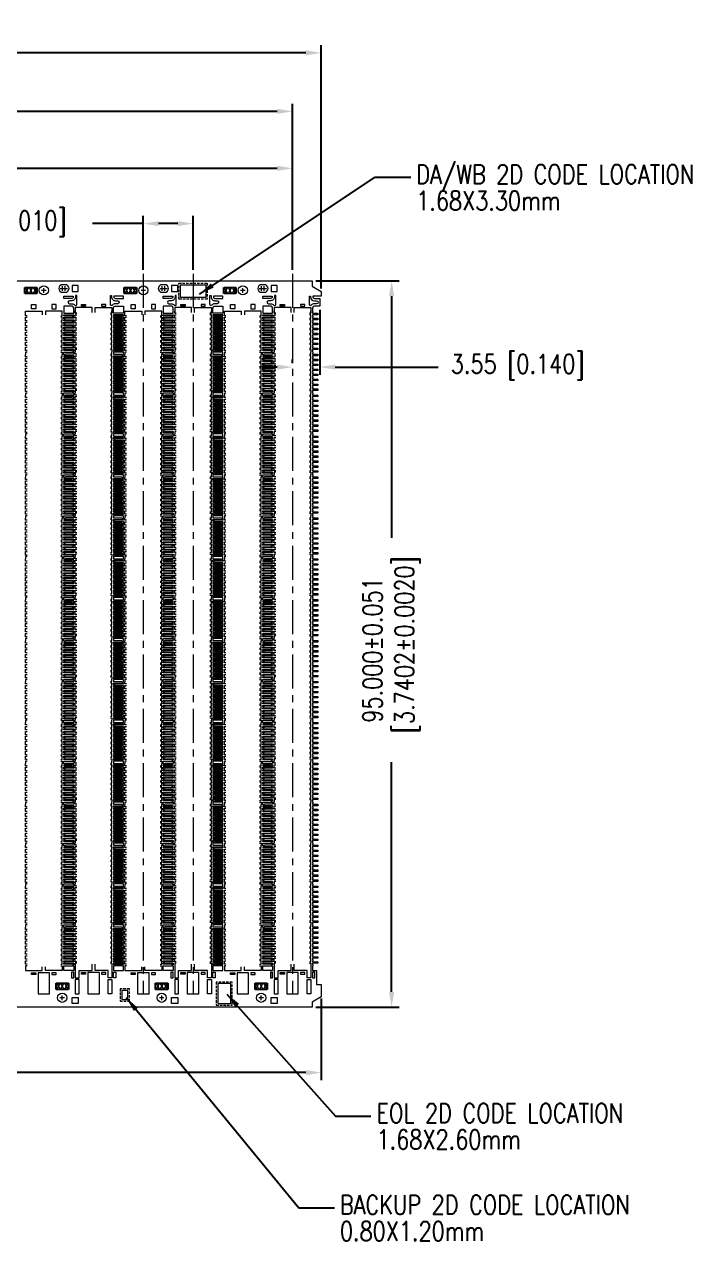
# Model space of a CAD drawing. Extents: x 38 to 840, y 27 to 530.
# Drawn here: x 752.4 to 839.6, y 279.6 to 438.7 of the extents above; entities that cross this region are included whole.
import ezdxf
from ezdxf.enums import TextEntityAlignment as Align

# ---------------------------------------------------------------- set-up
doc = ezdxf.new("R2010")
doc.units = 0
doc.header["$LTSCALE"] = 25.4
doc.header["$MEASUREMENT"] = 0
for name, pattern in [('CENTERX2', [4, 2.5, -0.5, 0.5, -0.5]), ('HIDDEN', [0.375, 0.25, -0.125]), ('PHANTOM2', [1.25, 0.625, -0.125, 0.125, -0.125, 0.125, -0.125])]:
    doc.linetypes.add(name, pattern=pattern)
doc.layers.get('0').update_dxf_attribs({"color": 20, "lineweight": 5})
for name, color, linetype, lineweight in [('SH-01_CENTER', 2, 'CENTERX2', 5), ('SH-01_DIM', 4, 'Continuous', 5), ('SH-01_NOTES', 3, 'Continuous', 5), ('SH-01_OBJECT', 7, 'Continuous', 5), ('SH-01_PHANTOM', 1, 'PHANTOM2', 5)]:
    doc.layers.add(name, color=color, linetype=linetype, lineweight=lineweight)
doc.layers.add('SH-01_MISC', color=6, linetype='PHANTOM2')
doc.styles.add('SIMPLEX', font='SIMPLEX.shx', dxfattribs={"width": 0.8})
doc.styles.get("Standard").update_dxf_attribs({"font": 'simplex.shx', "width": 0.82})
doc.dimstyles.get("Standard").update_dxf_attribs({"dimtxt": 3, "dimasz": 4, "dimexe": 1.5, "dimexo": 0.75, "dimgap": 1, "dimtad": 0, "dimdec": 3, "dimlfac": 0.25, "dimzin": 0, "dimdsep": 46, "dimtxsty": 'SIMPLEX', "dimcen": 0.5, "dimadec": 0, "dimazin": 0, "dimtp": 0.025, "dimtfac": 1, "dimtdec": 3, "dimtofl": 0, "dimtmove": 0, "dimatfit": 3, "dimfxl": 1, "dimtolj": 1, "dimtzin": 0, "dimarcsym": 0})

# ---------------------------------------------------------------- blocks, each defined once
blk = doc.blocks.new('*D15')
at = {"layer": 'Defpoints', "color": 0, "transparency": 16777216}
for p in [(790.02, 405.12), (790.02, 310.12), (800.42, 310.12)]:
    blk.add_point(p, dxfattribs=at)
at = {"layer": 'SH-01_DIM', "color": 0, "lineweight": -2, "transparency": 16777216}
for p, q in [((790.52, 405.12), (801.42, 405.12)), ((800.42, 403.12), (800.42, 371.52)), ((800.42, 312.12), (800.42, 342.18)), ((790.52, 310.12), (801.42, 310.12))]:
    blk.add_line(p, q, dxfattribs=at)
at = {"layer": 'SH-01_DIM', "color": 0, "transparency": 16777216}
for points in [[(800.09, 403.12), (800.76, 403.12), (800.42, 405.12)], [(800.09, 312.12), (800.76, 312.12), (800.42, 310.12)]]:
    blk.add_solid(points, dxfattribs=at)
at = {"layer": 'SH-01_DIM', "color": 0, "transparency": 16777216, "insert": (800.42, 356.85), "char_height": 2.5, "attachment_point": 5, "rotation": 90, "style": 'SIMPLEX'}
blk.add_mtext('\\A1;95.000±0.051\\P [3.7402±0.0020]', dxfattribs=at)
blk = doc.blocks.new('*D16')
at = {"layer": 'Defpoints', "color": 0, "transparency": 16777216}
for p in [(791.22, 311.79), (491.22, 310.12), (791.22, 301.58)]:
    blk.add_point(p, dxfattribs=at)
at = {"layer": 'SH-01_DIM', "color": 0, "lineweight": -2, "transparency": 16777216}
for p, q in [((791.22, 311.29), (791.22, 300.58)), ((491.22, 309.62), (491.22, 300.58)), ((493.22, 301.58), (611.77, 301.58)), ((789.22, 301.58), (664.53, 301.58))]:
    blk.add_line(p, q, dxfattribs=at)
at = {"layer": 'SH-01_DIM', "color": 0, "transparency": 16777216}
for points in [[(493.22, 301.91), (493.22, 301.24), (491.22, 301.58)], [(789.22, 301.91), (789.22, 301.24), (791.22, 301.58)]]:
    blk.add_solid(points, dxfattribs=at)
at = {"layer": 'SH-01_DIM', "color": 0, "transparency": 16777216, "insert": (638.15, 301.58), "char_height": 2.5, "attachment_point": 5, "style": 'SIMPLEX'}
blk.add_mtext('\\A1;300.000±0.102 [11.8110±0.0040]', dxfattribs=at)
blk = doc.blocks.new('*D17')
at = {"layer": 'Defpoints', "color": 0, "transparency": 16777216}
for p in [(787.47, 427.28), (494.97, 406.04), (787.47, 406.04)]:
    blk.add_point(p, dxfattribs=at)
at = {"layer": 'SH-01_DIM', "color": 0, "lineweight": -2, "transparency": 16777216}
for p, q in [((494.97, 406.54), (494.97, 428.28)), ((787.47, 406.54), (787.47, 428.28)), ((496.97, 427.28), (611.25, 427.28)), ((785.47, 427.28), (664.4, 427.28))]:
    blk.add_line(p, q, dxfattribs=at)
at = {"layer": 'SH-01_DIM', "color": 0, "transparency": 16777216}
for points in [[(496.97, 427.62), (496.97, 426.95), (494.97, 427.28)], [(785.47, 427.62), (785.47, 426.95), (787.47, 427.28)]]:
    blk.add_solid(points, dxfattribs=at)
at = {"layer": 'SH-01_DIM', "color": 0, "transparency": 16777216, "insert": (637.83, 427.28), "char_height": 2.5, "attachment_point": 5, "style": 'SIMPLEX'}
blk.add_mtext('\\A1;292.500±0.051 [11.5157±0.0020]', dxfattribs=at)
blk = doc.blocks.new('*D18')
at = {"layer": 'Defpoints', "color": 0, "transparency": 16777216}
for p in [(791.22, 434.93), (491.22, 405.12), (791.22, 403.63)]:
    blk.add_point(p, dxfattribs=at)
at = {"layer": 'SH-01_DIM', "color": 0, "lineweight": -2, "transparency": 16777216}
for p, q in [((491.22, 405.62), (491.22, 435.93)), ((791.22, 404.13), (791.22, 435.93)), ((493.22, 434.93), (611.25, 434.93)), ((789.22, 434.93), (664.01, 434.93))]:
    blk.add_line(p, q, dxfattribs=at)
at = {"layer": 'SH-01_DIM', "color": 0, "transparency": 16777216}
for points in [[(493.22, 435.27), (493.22, 434.6), (491.22, 434.93)], [(789.22, 435.27), (789.22, 434.6), (791.22, 434.93)]]:
    blk.add_solid(points, dxfattribs=at)
at = {"layer": 'SH-01_DIM', "color": 0, "transparency": 16777216, "insert": (637.63, 434.93), "char_height": 2.5, "attachment_point": 5, "style": 'SIMPLEX'}
blk.add_mtext('\\A1;300.000±0.102 [11.8110±0.0040]', dxfattribs=at)
blk = doc.blocks.new('*D21')
at = {"layer": 'Defpoints', "color": 0, "transparency": 16777216}
for p in [(774.47, 412.6), (767.97, 406.04), (774.47, 406.04)]:
    blk.add_point(p, dxfattribs=at)
at = {"layer": 'SH-01_DIM', "color": 0, "lineweight": -2, "transparency": 16777216}
for p, q in [((767.97, 406.54), (767.97, 413.6)), ((774.47, 406.54), (774.47, 413.6)), ((767.97, 412.6), (761.31, 412.6)), ((772.47, 412.6), (769.97, 412.6))]:
    blk.add_line(p, q, dxfattribs=at)
at = {"layer": 'SH-01_DIM', "color": 0, "transparency": 16777216}
for points in [[(769.97, 412.93), (769.97, 412.27), (767.97, 412.6)], [(772.47, 412.93), (772.47, 412.27), (774.47, 412.6)]]:
    blk.add_solid(points, dxfattribs=at)
at = {"layer": 'SH-01_DIM', "color": 0, "transparency": 16777216, "insert": (737.03, 412.6), "char_height": 2.5, "attachment_point": 5, "style": 'SIMPLEX'}
blk.add_mtext('\\A1;6.500±0.025 [0.2559±0.0010]', dxfattribs=at)
blk = doc.blocks.new('*D22')
at = {"layer": 'Defpoints', "color": 0, "transparency": 16777216}
for p in [(791.02, 401.82), (787.47, 393.84), (791.02, 393.84)]:
    blk.add_point(p, dxfattribs=at)
at = {"layer": 'SH-01_DIM', "color": 0, "lineweight": -2, "transparency": 16777216}
for p, q in [((791.02, 401.32), (791.02, 392.84)), ((787.47, 394.34), (787.47, 394.84)), ((785.47, 393.84), (783.47, 393.84)), ((793.02, 393.84), (806.51, 393.84))]:
    blk.add_line(p, q, dxfattribs=at)
at = {"layer": 'SH-01_DIM', "color": 0, "transparency": 16777216}
for points in [[(785.47, 394.17), (785.47, 393.51), (787.47, 393.84)], [(793.02, 394.17), (793.02, 393.51), (791.02, 393.84)]]:
    blk.add_solid(points, dxfattribs=at)
at = {"layer": 'SH-01_DIM', "color": 0, "transparency": 16777216, "insert": (816.89, 393.84), "char_height": 2.5, "attachment_point": 5, "style": 'SIMPLEX'}
blk.add_mtext('\\A1;3.55 [0.140]', dxfattribs=at)
blk = doc.blocks.new('*D23')
at = {"layer": 'Defpoints', "color": 0, "transparency": 16777216}
for p in [(787.47, 419.83), (637.97, 406.04), (787.47, 406.04)]:
    blk.add_point(p, dxfattribs=at)
at = {"layer": 'SH-01_DIM', "color": 0, "lineweight": -2, "transparency": 16777216}
for p, q in [((637.97, 406.54), (637.97, 420.83)), ((787.47, 406.54), (787.47, 420.83)), ((639.97, 419.83), (694.13, 419.83)), ((785.47, 419.83), (746.13, 419.83))]:
    blk.add_line(p, q, dxfattribs=at)
at = {"layer": 'SH-01_DIM', "color": 0, "transparency": 16777216}
for points in [[(639.97, 420.17), (639.97, 419.5), (637.97, 419.83)], [(785.47, 420.17), (785.47, 419.5), (787.47, 419.83)]]:
    blk.add_solid(points, dxfattribs=at)
at = {"layer": 'SH-01_DIM', "color": 0, "transparency": 16777216, "insert": (720.13, 419.83), "char_height": 2.5, "attachment_point": 5, "style": 'SIMPLEX'}
blk.add_mtext('\\A1;149.500±0.030 [5.8858±0.0012]', dxfattribs=at)
blk = doc.blocks.new('*U101')
at = {"layer": 'SH-01_OBJECT'}
for points in [[(-2.2, -0.226), (-2.4, -0.226), (-2.4, 0.226), (-2.2, 0.226)], [(2.2, -0.226), (2.4, -0.226), (2.4, 0.226), (2.2, 0.226)]]:
    blk.add_lwpolyline(points, dxfattribs=at)
blk = doc.blocks.new('*U102')
at = {"color": 0, "linetype": 'ByBlock', "lineweight": -2, "transparency": 16777216}
for p in [(0, 3.9), (0, 3.25), (0, 2.6), (0, 1.95), (0, 1.3), (0, 0.65), (0, 0)]:
    blk.add_blockref('*U101', p, dxfattribs=at)
blk = doc.blocks.new('*U103')
at = {"layer": 'SH-01_OBJECT'}
for points in [[(-2.2, -0.226), (-2.4, -0.226), (-2.4, 0.226), (-2.2, 0.226)], [(2.2, -0.226), (2.4, -0.226), (2.4, 0.226), (2.2, 0.226)]]:
    blk.add_lwpolyline(points, dxfattribs=at)
blk = doc.blocks.new('*U104')
at = {"color": 0, "linetype": 'ByBlock', "lineweight": -2, "transparency": 16777216}
for p in [(0, 3.9), (0, 3.25), (0, 2.6), (0, 1.95), (0, 1.3), (0, 0.65), (0, 0)]:
    blk.add_blockref('*U103', p, dxfattribs=at)
blk = doc.blocks.new('*U89')
at = {"layer": 'SH-01_OBJECT'}
for points in [[(-5.45, 2.21), (-5.65, 2.21), (-5.65, 2.51)], [(-1.05, 2.21), (-0.85, 2.21), (-0.85, 2.51)], [(1.05, 2.54), (0.85, 2.54), (0.85, 2.84)], [(5.45, 2.54), (5.65, 2.54), (5.65, 2.84)], [(-5.45, -2.54), (-5.65, -2.54), (-5.65, -2.84)], [(-1.05, -2.54), (-0.85, -2.54), (-0.85, -2.84)], [(1.05, -2.21), (0.85, -2.21), (0.85, -2.51)], [(5.45, -2.21), (5.65, -2.21), (5.65, -2.51)]]:
    blk.add_lwpolyline(points, dxfattribs=at)
for name, p in [('*U102', (-3.25, -2.11)), ('*U104', (3.25, -1.79))]:
    blk.add_blockref(name, p)
blk = doc.blocks.new('*U90')
at = {"color": 0, "linetype": 'ByBlock', "lineweight": -2, "transparency": 16777216}
for p in [(260, 80.25), (273, 80.25), (286, 80.25), (260, 74.9), (273, 74.9), (286, 74.9), (260, 69.55), (273, 69.55), (286, 69.55), (260, 64.2), (273, 64.2), (286, 64.2), (260, 58.85), (273, 58.85), (286, 58.85), (260, 53.5), (273, 53.5), (286, 53.5), (260, 48.15), (273, 48.15), (286, 48.15), (260, 42.8), (273, 42.8), (286, 42.8), (260, 37.45), (273, 37.45), (286, 37.45), (260, 32.1), (273, 32.1), (286, 32.1), (260, 26.75), (273, 26.75), (286, 26.75), (260, 21.4), (273, 21.4), (286, 21.4), (260, 16.05), (273, 16.05), (286, 16.05), (260, 10.7), (273, 10.7), (286, 10.7), (260, 5.35), (273, 5.35), (286, 5.35), (260, 0), (273, 0), (286, 0)]:
    blk.add_blockref('*U89', p, dxfattribs=at)
blk = doc.blocks.new('*U93')
at = {"layer": 'SH-01_CENTER'}
for p, q in [((-2.88, 46.25), (-3.48, 46.25)), ((-3.18, 45.95), (-3.18, 46.55)), ((-1.03, 46.5), (-0.43, 46.5)), ((-0.73, 46.2), (-0.73, 46.8)), ((-0.68, 46.5), (-0.08, 46.5)), ((-0.38, 46.2), (-0.38, 46.8)), ((-0.78, -46.55), (-0.78, -45.95)), ((-0.48, -46.25), (-1.08, -46.25))]:
    blk.add_line(p, q, dxfattribs=at)
at = {"layer": 'SH-01_MISC'}
for points in [[(-5.68, 46.65), (-4.08, 46.65), (-4.08, 45.85), (-5.68, 45.85)], [(-1.58, -44.35), (0.02, -44.35), (0.02, -45.15), (-1.58, -45.15)]]:
    blk.add_lwpolyline(points, close=True, dxfattribs=at)
at = {"layer": 'SH-01_OBJECT'}
blk.add_lwpolyline([(-0.73, 46), (-0.38, 46, 1), (-0.38, 47), (-0.73, 47, 1)], format="xyb", close=True, dxfattribs=at)
for points in [[(-5.38, 42.93), (-5.58, 42.93), (-5.58, 43.55), (-3.38, 43.55), (-3.38, 43.05)], [(-0.98, 42.93), (-0.78, 42.93), (-0.78, 43.55), (-2.98, 43.55), (-2.98, 43.05)], [(3.12, 43.37), (3.12, 44), (0.92, 44), (0.92, 43.26), (1.12, 43.26)], [(3.52, 43.37), (3.52, 44), (5.72, 44), (5.72, 43.26), (5.52, 43.26)], [(-5.38, -42.06), (-5.58, -42.06), (-5.58, -42.7), (-3.38, -42.7), (-3.38, -42.2)], [(-0.98, -42.06), (-0.78, -42.06), (-0.78, -42.7), (-2.98, -42.7), (-2.98, -42.2)], [(1.12, -41.74), (0.92, -41.74), (0.92, -43.65), (1.42, -43.65), (1.42, -42.7), (3.12, -42.7), (3.12, -41.88)], [(5.52, -41.74), (5.72, -41.74), (5.72, -43.65), (5.22, -43.65), (5.22, -42.7), (3.52, -42.7), (3.52, -41.88)]]:
    blk.add_lwpolyline(points, dxfattribs=at)
for points in [[(-4.78, 44.4), (-4.23, 44.4), (-4.23, 43.85), (-4.78, 43.85)], [(-1.58, 44.4), (-2.13, 44.4), (-2.13, 43.85), (-1.58, 43.85)], [(1.72, 44.4), (2.27, 44.4), (2.27, 44.2), (1.72, 44.2)], [(4.92, 44.4), (4.37, 44.4), (4.37, 44.2), (4.92, 44.2)], [(1.72, -42.93), (2.27, -42.93), (2.27, -43.15), (1.72, -43.15)], [(2.57, -45.75), (4.07, -45.75), (4.07, -42.93), (2.57, -42.93)], [(4.92, -42.93), (4.37, -42.93), (4.37, -43.15), (4.92, -43.15)], [(-4.78, -43), (-4.23, -43), (-4.23, -43.23), (-4.78, -43.23)], [(-3.93, -45.75), (-2.43, -45.75), (-2.43, -43), (-3.93, -43)], [(-1.58, -43), (-2.13, -43), (-2.13, -43.23), (-1.58, -43.23)], [(0.92, -45.75), (1.42, -45.75), (1.42, -43.85), (0.92, -43.85)], [(5.72, -45.75), (5.22, -45.75), (5.22, -43.85), (5.72, -43.85)]]:
    blk.add_lwpolyline(points, close=True, dxfattribs=at)
for centre in [(-3.18, 46.25), (-0.78, -46.25)]:
    blk.add_circle(centre, 0.6, dxfattribs=at)
at = {"layer": 'SH-01_PHANTOM'}
for points in [[(1.32, 46.9), (0.52, 46.9), (0.52, 46.1), (1.32, 46.1)], [(0.52, -46.2), (1.32, -46.2), (1.32, -47), (0.52, -47)]]:
    blk.add_lwpolyline(points, close=True, dxfattribs=at)
at = {"layer": 'SH-01_NOTES'}
for p in [(-4.88, 46.25), (-0.78, -44.75)]:
    blk.add_text('XXX', height=0.6, dxfattribs=at).set_placement(p, align=Align.MIDDLE)
blk = doc.blocks.new('*U94')
at = {"color": 0, "linetype": 'ByBlock', "lineweight": -2, "transparency": 16777216}
for p in [(260, 0), (273, 0), (286, 0)]:
    blk.add_blockref('*U93', p, dxfattribs=at)
blk = doc.blocks.new('*U109')
at = {"layer": 'SH-01_OBJECT', "linetype": 'Continuous'}
for points in [[(-0.5, 0.06), (-0.65, 0.06), (-0.65, 0.26), (0.65, 0.26), (0.65, 0.14), (-0.43, 0.14)], [(-0.65, -0.06), (0.65, -0.06), (0.65, -0.26), (0.5, -0.26), (0.43, -0.19), (-0.65, -0.19)]]:
    blk.add_lwpolyline(points, close=True, dxfattribs=at)
blk = doc.blocks.new('*U110')
at = {"color": 0, "linetype": 'ByBlock', "lineweight": -2, "transparency": 16777216}
for p in [(0, 3.9), (0, 3.25), (0, 2.6), (0, 1.95), (0, 1.3), (0, 0.65), (0, 0)]:
    blk.add_blockref('*U109', p, dxfattribs=at)
blk = doc.blocks.new('*U97')
blk.add_blockref('*U110', (0, -1.95))
blk = doc.blocks.new('*U98')
at = {"color": 0, "linetype": 'ByBlock', "lineweight": -2, "transparency": 16777216}
for p in [(0, 80.25), (0, 74.9), (0, 69.55), (0, 64.2), (0, 58.85), (0, 53.5), (0, 48.15), (0, 42.8), (0, 37.45), (0, 32.1), (0, 26.75), (0, 21.4), (0, 16.05), (0, 10.7), (0, 5.35), (0, 0)]:
    blk.add_blockref('*U97', p, dxfattribs=at)
blk = doc.blocks.new('*U107')
at = {"layer": 'SH-01_OBJECT'}
for points in [[(0.65, 0.06), (-0.43, 0.06), (-0.5, -0.01), (-0.65, -0.01), (-0.65, 0.34), (0.65, 0.34)], [(0.65, -0.34), (0.65, -0.14), (-0.65, -0.14), (-0.65, -0.26), (0.43, -0.26), (0.5, -0.34)]]:
    blk.add_lwpolyline(points, close=True, dxfattribs=at)
blk = doc.blocks.new('*U108')
at = {"color": 0, "linetype": 'ByBlock', "lineweight": -2, "transparency": 16777216}
for p in [(0, 74.9), (0, 69.55), (0, 64.2), (0, 58.85), (0, 53.5), (0, 48.15), (0, 42.8), (0, 37.45), (0, 32.1), (0, 26.75), (0, 21.4), (0, 16.05), (0, 10.7), (0, 5.35), (0, 0)]:
    blk.add_blockref('*U107', p, dxfattribs=at)
blk = doc.blocks.new('*U95')
at = {"layer": 'SH-01_OBJECT'}
for points in [[(0.7, 44.43, -0.414214), (0.2, 43.93), (-0.1, 43.93, 1), (-0.1, 43.53), (0.2, 43.53, -0.232617), (0.6, 43.33, 0.7158), (0.85, 43.42), (0.85, 44.62), (0.7, 44.62)], [(0.2, 44.23), (-0.85, 44.23), (-0.85, 44.53), (0.4, 44.53), (0.4, 44.43, -0.414214)], [(-0.85, 43.03), (-0.85, 42.28), (0.45, 42.28), (0.45, 43.03), (0.4, 43.03, 0.414214), (0.2, 43.23), (-0.85, 43.23)]]:
    blk.add_lwpolyline(points, format="xyb", close=True, dxfattribs=at)
for points in [[(-0.85, 42.09), (0.45, 42.09), (0.45, 41.89), (0.3, 41.89), (0.23, 41.96), (-0.85, 41.96)], [(-0.85, -43.04), (0.45, -43.04), (0.45, -43.68), (-0.85, -43.68)], [(0.45, -43.88), (0.15, -43.88), (0.15, -44.62), (0.45, -44.62)]]:
    blk.add_lwpolyline(points, close=True, dxfattribs=at)
for name, p in [('*U98', (-0.2, -40.7)), ('*U108', (-0.2, -38.03))]:
    blk.add_blockref(name, p)
blk = doc.blocks.new('*U96')
at = {"color": 0, "linetype": 'ByBlock', "lineweight": -2, "transparency": 16777216}
for p in [(260, 0), (273, 0), (286, 0)]:
    blk.add_blockref('*U95', p, dxfattribs=at)
blk = doc.blocks.new('*U111')
at = {"layer": 'SH-01_OBJECT', "linetype": 'Continuous'}
for points in [[(-0.5, 0.06), (-0.65, 0.06), (-0.65, 0.26), (0.65, 0.26), (0.65, 0.14), (-0.43, 0.14)], [(-0.65, -0.06), (0.65, -0.06), (0.65, -0.26), (0.5, -0.26), (0.43, -0.19), (-0.65, -0.19)]]:
    blk.add_lwpolyline(points, close=True, dxfattribs=at)
blk = doc.blocks.new('*U112')
at = {"color": 0, "linetype": 'ByBlock', "lineweight": -2, "transparency": 16777216}
for p in [(0, 3.9), (0, 3.25), (0, 2.6), (0, 1.95), (0, 1.3), (0, 0.65), (0, 0)]:
    blk.add_blockref('*U111', p, dxfattribs=at)
blk = doc.blocks.new('*U105')
blk.add_blockref('*U112', (0, -1.95))
blk = doc.blocks.new('*U106')
at = {"color": 0, "linetype": 'ByBlock', "lineweight": -2, "transparency": 16777216}
for p in [(0, 80.25), (0, 74.9), (0, 69.55), (0, 64.2), (0, 58.85), (0, 53.5), (0, 48.15), (0, 42.8), (0, 37.45), (0, 32.1), (0, 26.75), (0, 21.4), (0, 16.05), (0, 10.7), (0, 5.35), (0, 0)]:
    blk.add_blockref('*U105', p, dxfattribs=at)
blk = doc.blocks.new('*U99')
at = {"layer": 'SH-01_OBJECT'}
for points in [[(0.65, 0.06), (-0.43, 0.06), (-0.5, -0.01), (-0.65, -0.01), (-0.65, 0.34), (0.65, 0.34)], [(0.65, -0.34), (0.65, -0.14), (-0.65, -0.14), (-0.65, -0.26), (0.43, -0.26), (0.5, -0.34)]]:
    blk.add_lwpolyline(points, close=True, dxfattribs=at)
blk = doc.blocks.new('*U100')
at = {"color": 0, "linetype": 'ByBlock', "lineweight": -2, "transparency": 16777216}
for p in [(0, 74.9), (0, 69.55), (0, 64.2), (0, 58.85), (0, 53.5), (0, 48.15), (0, 42.8), (0, 37.45), (0, 32.1), (0, 26.75), (0, 21.4), (0, 16.05), (0, 10.7), (0, 5.35), (0, 0)]:
    blk.add_blockref('*U99', p, dxfattribs=at)
blk = doc.blocks.new('*U91')
at = {"layer": 'SH-01_OBJECT'}
for points in [[(-0.7, 44.43, 0.414214), (-0.2, 43.93), (0.1, 43.93, -1), (0.1, 43.53), (-0.2, 43.53, 0.232617), (-0.6, 43.33, -0.7158), (-0.85, 43.42), (-0.85, 44.62), (-0.7, 44.62)], [(0.85, 43.03), (0.85, 42.28), (-0.45, 42.28), (-0.45, 43.03), (-0.4, 43.03, -0.414214), (-0.2, 43.23), (0.85, 43.23)], [(-0.2, 44.23), (0.85, 44.23), (0.85, 44.53), (-0.4, 44.53), (-0.4, 44.43, 0.414214)]]:
    blk.add_lwpolyline(points, format="xyb", close=True, dxfattribs=at)
for points in [[(0.85, 42.09), (-0.45, 42.09), (-0.45, 41.89), (-0.3, 41.89), (-0.23, 41.96), (0.85, 41.96)], [(0.85, -43.04), (-0.45, -43.04), (-0.45, -43.68), (0.85, -43.68)], [(-0.45, -43.88), (-0.15, -43.88), (-0.15, -44.62), (-0.45, -44.62)]]:
    blk.add_lwpolyline(points, close=True, dxfattribs=at)
at = {"xscale": -1}
for name, p in [('*U106', (0.2, -40.7)), ('*U100', (0.2, -38.03))]:
    blk.add_blockref(name, p, dxfattribs=at)
blk = doc.blocks.new('*U92')
at = {"color": 0, "linetype": 'ByBlock', "lineweight": -2, "transparency": 16777216}
for p in [(260, 0), (273, 0)]:
    blk.add_blockref('*U91', p, dxfattribs=at)

msp = doc.modelspace()

# ---------------------------------------------------------------- linework, layer by layer
at = {"layer": 'SH-01_CENTER', "ltscale": 0.07}
for p, q in [((767.97048, 406.04241), (767.97048, 311.96043)), ((774.47048, 406.04241), (774.47048, 311.96043)), ((787.47048, 406.04241), (787.47048, 311.96043))]:
    msp.add_line(p, q, dxfattribs=at)
at = {"layer": 'SH-01_NOTES', "linetype": 'HIDDEN', "ltscale": 0.05}
for points in [[(772.62048, 402.73698), (772.62048, 404.81698), (776.32048, 404.81698), (776.32048, 402.73698)], [(777.50548, 313.41698), (777.50548, 310.41698), (779.58548, 310.41698), (779.58548, 313.41698)], [(764.94548, 310.91698), (766.14548, 310.91698), (766.14548, 312.51698), (764.94548, 312.51698)]]:
    msp.add_lwpolyline(points, close=True, dxfattribs=at)
at = {"layer": 'SH-01_NOTES', "linetype": 'Continuous'}
for points in [[(772.82048, 402.93698), (772.82048, 404.61698), (776.12048, 404.61698), (776.12048, 402.93698)], [(765.14548, 311.11698), (765.94548, 311.11698), (765.94548, 312.31698), (765.14548, 312.31698)], [(777.70548, 313.21698), (777.70548, 310.61698), (779.38548, 310.61698), (779.38548, 313.21698)]]:
    msp.add_lwpolyline(points, close=True, dxfattribs=at)
at = {"layer": 'SH-01_OBJECT'}
msp.add_lwpolyline([(491.22048, 405.11698), (790.02048, 405.11698), (790.02048, 404.40566), (791.22048, 403.71283), (791.22048, 403.11698), (790.12048, 403.11698), (790.12048, 403.01698, 0.414213562), (790.32048, 402.81698), (791.02048, 402.81698), (791.02048, 401.81698), (790.32048, 401.81698, 0.414213562), (790.12048, 401.61698), (790.07048, 401.61698), (790.07048, 400.87598), (790.77048, 400.87598), (790.77048, 400.67798), (790.07048, 400.67798), (790.07048, 400.47798), (790.12048, 400.47798), (790.12048, 400.35298), (790.07048, 400.35298), (790.07048, 400.22598), (790.77048, 400.22598), (790.77048, 400.02798), (790.07048, 400.02798), (790.07048, 399.82798), (790.12048, 399.82798), (790.12048, 399.70298), (790.07048, 399.70298), (790.07048, 399.57598), (790.77048, 399.57598), (790.77048, 399.37798), (790.07048, 399.37798), (790.07048, 399.17798), (790.12048, 399.17798), (790.12048, 399.05298), (790.07048, 399.05298), (790.07048, 398.92598), (790.77048, 398.92598), (790.77048, 398.72798), (790.07048, 398.72798), (790.07048, 398.52798), (790.12048, 398.52798), (790.12048, 398.40298), (790.07048, 398.40298), (790.07048, 398.27598), (790.77048, 398.27598), (790.77048, 398.07798), (790.07048, 398.07798), (790.07048, 397.87798), (790.12048, 397.87798), (790.12048, 397.75298), (790.07048, 397.75298), (790.07048, 397.62598), (790.77048, 397.62598), (790.77048, 397.42798), (790.07048, 397.42798), (790.07048, 397.22798), (790.12048, 397.22798), (790.12048, 397.10298), (790.07048, 397.10298), (790.07048, 396.97598), (790.77048, 396.97598), (790.77048, 396.77798), (790.07048, 396.77798), (790.07048, 396.57798), (790.12048, 396.57798), (790.12048, 396.45298), (790.07048, 396.45298), (790.07048, 396.32598), (790.77048, 396.32598), (790.77048, 396.12798), (790.07048, 396.12798), (790.07048, 395.77798), (790.12048, 395.77798), (790.12048, 395.65298), (790.07048, 395.65298), (790.07048, 395.52598), (790.77048, 395.52598), (790.77048, 395.32798), (790.07048, 395.32798), (790.07048, 395.12798), (790.12048, 395.12798), (790.12048, 395.00298), (790.07048, 395.00298), (790.07048, 394.87598), (790.77048, 394.87598), (790.77048, 394.67798), (790.07048, 394.67798), (790.07048, 394.47798), (790.12048, 394.47798), (790.12048, 394.35298), (790.07048, 394.35298), (790.07048, 394.22598), (790.77048, 394.22598), (790.77048, 394.02798), (790.07048, 394.02798), (790.07048, 393.82798), (790.12048, 393.82798), (790.12048, 393.70298), (790.07048, 393.70298), (790.07048, 393.57598), (790.77048, 393.57598), (790.77048, 393.37798), (790.07048, 393.37798), (790.07048, 393.17798), (790.12048, 393.17798), (790.12048, 393.05298), (790.07048, 393.05298), (790.07048, 392.92598), (790.77048, 392.92598), (790.77048, 392.72798), (790.07048, 392.72798), (790.07048, 392.52798), (790.12048, 392.52798), (790.12048, 392.40298), (790.07048, 392.40298), (790.07048, 392.27598), (790.77048, 392.27598), (790.77048, 392.07798), (790.07048, 392.07798), (790.07048, 391.87798), (790.12048, 391.87798), (790.12048, 391.75298), (790.07048, 391.75298), (790.07048, 391.62598), (790.77048, 391.62598), (790.77048, 391.42798), (790.07048, 391.42798), (790.07048, 391.22798), (790.12048, 391.22798), (790.12048, 391.10298), (790.07048, 391.10298), (790.07048, 390.97598), (790.77048, 390.97598), (790.77048, 390.77798), (790.07048, 390.77798), (790.07048, 390.42798), (790.12048, 390.42798), (790.12048, 390.30298), (790.07048, 390.30298), (790.07048, 390.17598), (790.77048, 390.17598), (790.77048, 389.97798), (790.07048, 389.97798), (790.07048, 389.77798), (790.12048, 389.77798), (790.12048, 389.65298), (790.07048, 389.65298), (790.07048, 389.52598), (790.77048, 389.52598), (790.77048, 389.32798), (790.07048, 389.32798), (790.07048, 389.12798), (790.12048, 389.12798), (790.12048, 389.00298), (790.07048, 389.00298), (790.07048, 388.87598), (790.77048, 388.87598), (790.77048, 388.67798), (790.07048, 388.67798), (790.07048, 388.47798), (790.12048, 388.47798), (790.12048, 388.35298), (790.07048, 388.35298), (790.07048, 388.22598), (790.77048, 388.22598), (790.77048, 388.02798), (790.07048, 388.02798), (790.07048, 387.82798), (790.12048, 387.82798), (790.12048, 387.70298), (790.07048, 387.70298), (790.07048, 387.57598), (790.77048, 387.57598), (790.77048, 387.37798), (790.07048, 387.37798), (790.07048, 387.17798), (790.12048, 387.17798), (790.12048, 387.05298), (790.07048, 387.05298), (790.07048, 386.92598), (790.77048, 386.92598), (790.77048, 386.72798), (790.07048, 386.72798), (790.07048, 386.52798), (790.12048, 386.52798), (790.12048, 386.40298), (790.07048, 386.40298), (790.07048, 386.27598), (790.77048, 386.27598), (790.77048, 386.07798), (790.07048, 386.07798), (790.07048, 385.87798), (790.12048, 385.87798), (790.12048, 385.75298), (790.07048, 385.75298), (790.07048, 385.62598), (790.77048, 385.62598), (790.77048, 385.42798), (790.07048, 385.42798), (790.07048, 385.07798), (790.12048, 385.07798), (790.12048, 384.95298), (790.07048, 384.95298), (790.07048, 384.82598), (790.77048, 384.82598), (790.77048, 384.62798), (790.07048, 384.62798), (790.07048, 384.42798), (790.12048, 384.42798), (790.12048, 384.30298), (790.07048, 384.30298), (790.07048, 384.17598), (790.77048, 384.17598), (790.77048, 383.97798), (790.07048, 383.97798), (790.07048, 383.77798), (790.12048, 383.77798), (790.12048, 383.65298), (790.07048, 383.65298), (790.07048, 383.52598), (790.77048, 383.52598), (790.77048, 383.32798), (790.07048, 383.32798), (790.07048, 383.12798), (790.12048, 383.12798), (790.12048, 383.00298), (790.07048, 383.00298), (790.07048, 382.87598), (790.77048, 382.87598), (790.77048, 382.67798), (790.07048, 382.67798), (790.07048, 382.47798), (790.12048, 382.47798), (790.12048, 382.35298), (790.07048, 382.35298), (790.07048, 382.22598), (790.77048, 382.22598), (790.77048, 382.02798), (790.07048, 382.02798), (790.07048, 381.82798), (790.12048, 381.82798), (790.12048, 381.70298), (790.07048, 381.70298), (790.07048, 381.57598), (790.77048, 381.57598), (790.77048, 381.37798), (790.07048, 381.37798), (790.07048, 381.17798), (790.12048, 381.17798), (790.12048, 381.05298), (790.07048, 381.05298), (790.07048, 380.92598), (790.77048, 380.92598), (790.77048, 380.72798), (790.07048, 380.72798), (790.07048, 380.52798), (790.12048, 380.52798), (790.12048, 380.40298), (790.07048, 380.40298), (790.07048, 380.27598), (790.77048, 380.27598), (790.77048, 380.07798), (790.07048, 380.07798), (790.07048, 379.72798), (790.12048, 379.72798), (790.12048, 379.60298), (790.07048, 379.60298), (790.07048, 379.47598), (790.77048, 379.47598), (790.77048, 379.27798), (790.07048, 379.27798), (790.07048, 379.07798), (790.12048, 379.07798), (790.12048, 378.95298), (790.07048, 378.95298), (790.07048, 378.82598), (790.77048, 378.82598), (790.77048, 378.62798), (790.07048, 378.62798), (790.07048, 378.42798), (790.12048, 378.42798), (790.12048, 378.30298), (790.07048, 378.30298), (790.07048, 378.17598), (790.77048, 378.17598), (790.77048, 377.97798), (790.07048, 377.97798), (790.07048, 377.77798), (790.12048, 377.77798), (790.12048, 377.65298), (790.07048, 377.65298), (790.07048, 377.52598), (790.77048, 377.52598), (790.77048, 377.32798), (790.07048, 377.32798), (790.07048, 377.12798), (790.12048, 377.12798), (790.12048, 377.00298), (790.07048, 377.00298), (790.07048, 376.87598), (790.77048, 376.87598), (790.77048, 376.67798), (790.07048, 376.67798), (790.07048, 376.47798), (790.12048, 376.47798), (790.12048, 376.35298), (790.07048, 376.35298), (790.07048, 376.22598), (790.77048, 376.22598), (790.77048, 376.02798), (790.07048, 376.02798), (790.07048, 375.82798), (790.12048, 375.82798), (790.12048, 375.70298), (790.07048, 375.70298), (790.07048, 375.57598), (790.77048, 375.57598), (790.77048, 375.37798), (790.07048, 375.37798), (790.07048, 375.17798), (790.12048, 375.17798), (790.12048, 375.05298), (790.07048, 375.05298), (790.07048, 374.92598), (790.77048, 374.92598), (790.77048, 374.72798), (790.07048, 374.72798), (790.07048, 374.37798), (790.12048, 374.37798), (790.12048, 374.25298), (790.07048, 374.25298), (790.07048, 374.12598), (790.77048, 374.12598), (790.77048, 373.92798), (790.07048, 373.92798), (790.07048, 373.72798), (790.12048, 373.72798), (790.12048, 373.60298), (790.07048, 373.60298), (790.07048, 373.47598), (790.77048, 373.47598), (790.77048, 373.27798), (790.07048, 373.27798), (790.07048, 373.07798), (790.12048, 373.07798), (790.12048, 372.95298), (790.07048, 372.95298), (790.07048, 372.82598), (790.77048, 372.82598), (790.77048, 372.62798), (790.07048, 372.62798), (790.07048, 372.42798), (790.12048, 372.42798), (790.12048, 372.30298), (790.07048, 372.30298), (790.07048, 372.17598), (790.77048, 372.17598), (790.77048, 371.97798), (790.07048, 371.97798), (790.07048, 371.77798), (790.12048, 371.77798), (790.12048, 371.65298), (790.07048, 371.65298), (790.07048, 371.52598), (790.77048, 371.52598), (790.77048, 371.32798), (790.07048, 371.32798), (790.07048, 371.12798), (790.12048, 371.12798), (790.12048, 371.00298), (790.07048, 371.00298), (790.07048, 370.87598), (790.77048, 370.87598), (790.77048, 370.67798), (790.07048, 370.67798), (790.07048, 370.47798), (790.12048, 370.47798), (790.12048, 370.35298), (790.07048, 370.35298), (790.07048, 370.22598), (790.77048, 370.22598), (790.77048, 370.02798), (790.07048, 370.02798), (790.07048, 369.82798), (790.12048, 369.82798), (790.12048, 369.70298), (790.07048, 369.70298), (790.07048, 369.57598), (790.77048, 369.57598), (790.77048, 369.37798), (790.07048, 369.37798), (790.07048, 369.02798), (790.12048, 369.02798), (790.12048, 368.90298), (790.07048, 368.90298), (790.07048, 368.77598), (790.77048, 368.77598), (790.77048, 368.57798), (790.07048, 368.57798), (790.07048, 368.37798), (790.12048, 368.37798), (790.12048, 368.25298), (790.07048, 368.25298), (790.07048, 368.12598), (790.77048, 368.12598), (790.77048, 367.92798), (790.07048, 367.92798), (790.07048, 367.72798), (790.12048, 367.72798), (790.12048, 367.60298), (790.07048, 367.60298), (790.07048, 367.47598), (790.77048, 367.47598), (790.77048, 367.27798), (790.07048, 367.27798), (790.07048, 367.07798), (790.12048, 367.07798), (790.12048, 366.95298), (790.07048, 366.95298), (790.07048, 366.82598), (790.77048, 366.82598), (790.77048, 366.62798), (790.07048, 366.62798), (790.07048, 366.42798), (790.12048, 366.42798), (790.12048, 366.30298), (790.07048, 366.30298), (790.07048, 366.17598), (790.77048, 366.17598), (790.77048, 365.97798), (790.07048, 365.97798), (790.07048, 365.77798), (790.12048, 365.77798), (790.12048, 365.65298), (790.07048, 365.65298), (790.07048, 365.52598), (790.77048, 365.52598), (790.77048, 365.32798), (790.07048, 365.32798), (790.07048, 365.12798), (790.12048, 365.12798), (790.12048, 365.00298), (790.07048, 365.00298), (790.07048, 364.87598), (790.77048, 364.87598), (790.77048, 364.67798), (790.07048, 364.67798), (790.07048, 364.47798), (790.12048, 364.47798), (790.12048, 364.35298), (790.07048, 364.35298), (790.07048, 364.22598), (790.77048, 364.22598), (790.77048, 364.02798), (790.07048, 364.02798), (790.07048, 363.67798), (790.12048, 363.67798), (790.12048, 363.55298), (790.07048, 363.55298), (790.07048, 363.42598), (790.77048, 363.42598), (790.77048, 363.22798), (790.07048, 363.22798), (790.07048, 363.02798), (790.12048, 363.02798), (790.12048, 362.90298), (790.07048, 362.90298), (790.07048, 362.77598), (790.77048, 362.77598), (790.77048, 362.57798), (790.07048, 362.57798), (790.07048, 362.37798), (790.12048, 362.37798), (790.12048, 362.25298), (790.07048, 362.25298), (790.07048, 362.12598), (790.77048, 362.12598), (790.77048, 361.92798), (790.07048, 361.92798), (790.07048, 361.72798), (790.12048, 361.72798), (790.12048, 361.60298), (790.07048, 361.60298), (790.07048, 361.47598), (790.77048, 361.47598), (790.77048, 361.27798), (790.07048, 361.27798), (790.07048, 361.07798), (790.12048, 361.07798), (790.12048, 360.95298), (790.07048, 360.95298), (790.07048, 360.82598), (790.77048, 360.82598), (790.77048, 360.62798), (790.07048, 360.62798), (790.07048, 360.42798), (790.12048, 360.42798), (790.12048, 360.30298), (790.07048, 360.30298), (790.07048, 360.17598), (790.77048, 360.17598), (790.77048, 359.97798), (790.07048, 359.97798), (790.07048, 359.77798), (790.12048, 359.77798), (790.12048, 359.65298), (790.07048, 359.65298), (790.07048, 359.52598), (790.77048, 359.52598), (790.77048, 359.32798), (790.07048, 359.32798), (790.07048, 359.12798), (790.12048, 359.12798), (790.12048, 359.00298), (790.07048, 359.00298), (790.07048, 358.87598), (790.77048, 358.87598), (790.77048, 358.67798), (790.07048, 358.67798), (790.07048, 358.32798), (790.12048, 358.32798), (790.12048, 358.20298), (790.07048, 358.20298), (790.07048, 358.07598), (790.77048, 358.07598), (790.77048, 357.87798), (790.07048, 357.87798), (790.07048, 357.67798), (790.12048, 357.67798), (790.12048, 357.55298), (790.07048, 357.55298), (790.07048, 357.42598), (790.77048, 357.42598), (790.77048, 357.22798), (790.07048, 357.22798), (790.07048, 357.02798), (790.12048, 357.02798), (790.12048, 356.90298), (790.07048, 356.90298), (790.07048, 356.77598), (790.77048, 356.77598), (790.77048, 356.57798), (790.07048, 356.57798), (790.07048, 356.37798), (790.12048, 356.37798), (790.12048, 356.25298), (790.07048, 356.25298), (790.07048, 356.12598), (790.77048, 356.12598), (790.77048, 355.92798), (790.07048, 355.92798), (790.07048, 355.72798), (790.12048, 355.72798), (790.12048, 355.60298), (790.07048, 355.60298), (790.07048, 355.47598), (790.77048, 355.47598), (790.77048, 355.27798), (790.07048, 355.27798), (790.07048, 355.07798), (790.12048, 355.07798), (790.12048, 354.95298), (790.07048, 354.95298), (790.07048, 354.82598), (790.77048, 354.82598), (790.77048, 354.62798), (790.07048, 354.62798), (790.07048, 354.42798), (790.12048, 354.42798), (790.12048, 354.30298), (790.07048, 354.30298), (790.07048, 354.17598), (790.77048, 354.17598), (790.77048, 353.97798), (790.07048, 353.97798), (790.07048, 353.77798), (790.12048, 353.77798), (790.12048, 353.65298), (790.07048, 353.65298), (790.07048, 353.52598), (790.77048, 353.52598), (790.77048, 353.32798), (790.07048, 353.32798), (790.07048, 352.97798), (790.12048, 352.97798), (790.12048, 352.85298), (790.07048, 352.85298), (790.07048, 352.72598), (790.77048, 352.72598), (790.77048, 352.52798), (790.07048, 352.52798), (790.07048, 352.32798), (790.12048, 352.32798), (790.12048, 352.20298), (790.07048, 352.20298), (790.07048, 352.07598), (790.77048, 352.07598), (790.77048, 351.87798), (790.07048, 351.87798), (790.07048, 351.67798), (790.12048, 351.67798), (790.12048, 351.55298), (790.07048, 351.55298), (790.07048, 351.42598), (790.77048, 351.42598), (790.77048, 351.22798), (790.07048, 351.22798), (790.07048, 351.02798), (790.12048, 351.02798), (790.12048, 350.90298), (790.07048, 350.90298), (790.07048, 350.77598), (790.77048, 350.77598), (790.77048, 350.57798), (790.07048, 350.57798), (790.07048, 350.37798), (790.12048, 350.37798), (790.12048, 350.25298), (790.07048, 350.25298), (790.07048, 350.12598), (790.77048, 350.12598), (790.77048, 349.92798), (790.07048, 349.92798), (790.07048, 349.72798), (790.12048, 349.72798), (790.12048, 349.60298), (790.07048, 349.60298), (790.07048, 349.47598), (790.77048, 349.47598), (790.77048, 349.27798), (790.07048, 349.27798), (790.07048, 349.07798), (790.12048, 349.07798), (790.12048, 348.95298), (790.07048, 348.95298), (790.07048, 348.82598), (790.77048, 348.82598), (790.77048, 348.62798), (790.07048, 348.62798), (790.07048, 348.42798), (790.12048, 348.42798), (790.12048, 348.30298), (790.07048, 348.30298), (790.07048, 348.17598), (790.77048, 348.17598), (790.77048, 347.97798), (790.07048, 347.97798), (790.07048, 347.62798), (790.12048, 347.62798), (790.12048, 347.50298), (790.07048, 347.50298), (790.07048, 347.37598), (790.77048, 347.37598), (790.77048, 347.17798), (790.07048, 347.17798), (790.07048, 346.97798), (790.12048, 346.97798), (790.12048, 346.85298), (790.07048, 346.85298), (790.07048, 346.72598), (790.77048, 346.72598), (790.77048, 346.52798), (790.07048, 346.52798), (790.07048, 346.32798), (790.12048, 346.32798), (790.12048, 346.20298), (790.07048, 346.20298), (790.07048, 346.07598), (790.77048, 346.07598), (790.77048, 345.87798), (790.07048, 345.87798), (790.07048, 345.67798), (790.12048, 345.67798), (790.12048, 345.55298), (790.07048, 345.55298), (790.07048, 345.42598), (790.77048, 345.42598), (790.77048, 345.22798), (790.07048, 345.22798), (790.07048, 345.02798), (790.12048, 345.02798), (790.12048, 344.90298), (790.07048, 344.90298), (790.07048, 344.77598), (790.77048, 344.77598), (790.77048, 344.57798), (790.07048, 344.57798), (790.07048, 344.37798), (790.12048, 344.37798), (790.12048, 344.25298), (790.07048, 344.25298), (790.07048, 344.12598), (790.77048, 344.12598), (790.77048, 343.92798), (790.07048, 343.92798), (790.07048, 343.72798), (790.12048, 343.72798), (790.12048, 343.60298), (790.07048, 343.60298), (790.07048, 343.47598), (790.77048, 343.47598), (790.77048, 343.27798), (790.07048, 343.27798), (790.07048, 343.07798), (790.12048, 343.07798), (790.12048, 342.95298), (790.07048, 342.95298), (790.07048, 342.82598), (790.77048, 342.82598), (790.77048, 342.62798), (790.07048, 342.62798), (790.07048, 342.27798), (790.12048, 342.27798), (790.12048, 342.15298), (790.07048, 342.15298), (790.07048, 342.02598), (790.77048, 342.02598), (790.77048, 341.82798), (790.07048, 341.82798), (790.07048, 341.62798), (790.12048, 341.62798), (790.12048, 341.50298), (790.07048, 341.50298), (790.07048, 341.37598), (790.77048, 341.37598), (790.77048, 341.17798), (790.07048, 341.17798), (790.07048, 340.97798), (790.12048, 340.97798), (790.12048, 340.85298), (790.07048, 340.85298), (790.07048, 340.72598), (790.77048, 340.72598), (790.77048, 340.52798), (790.07048, 340.52798), (790.07048, 340.32798), (790.12048, 340.32798), (790.12048, 340.20298), (790.07048, 340.20298), (790.07048, 340.07598), (790.77048, 340.07598), (790.77048, 339.87798), (790.07048, 339.87798), (790.07048, 339.67798), (790.12048, 339.67798), (790.12048, 339.55298), (790.07048, 339.55298), (790.07048, 339.42598), (790.77048, 339.42598), (790.77048, 339.22798), (790.07048, 339.22798), (790.07048, 339.02798), (790.12048, 339.02798), (790.12048, 338.90298), (790.07048, 338.90298), (790.07048, 338.77598), (790.77048, 338.77598), (790.77048, 338.57798), (790.07048, 338.57798), (790.07048, 338.37798), (790.12048, 338.37798), (790.12048, 338.25298), (790.07048, 338.25298), (790.07048, 338.12598), (790.77048, 338.12598), (790.77048, 337.92798), (790.07048, 337.92798), (790.07048, 337.72798), (790.12048, 337.72798), (790.12048, 337.60298), (790.07048, 337.60298), (790.07048, 337.47598), (790.77048, 337.47598), (790.77048, 337.27798), (790.07048, 337.27798), (790.07048, 336.92798), (790.12048, 336.92798), (790.12048, 336.80298), (790.07048, 336.80298), (790.07048, 336.67598), (790.77048, 336.67598), (790.77048, 336.47798), (790.07048, 336.47798), (790.07048, 336.27798), (790.12048, 336.27798), (790.12048, 336.15298), (790.07048, 336.15298), (790.07048, 336.02598), (790.77048, 336.02598), (790.77048, 335.82798), (790.07048, 335.82798), (790.07048, 335.62798), (790.12048, 335.62798), (790.12048, 335.50298), (790.07048, 335.50298), (790.07048, 335.37598), (790.77048, 335.37598), (790.77048, 335.17798), (790.07048, 335.17798), (790.07048, 334.97798), (790.12048, 334.97798), (790.12048, 334.85298), (790.07048, 334.85298), (790.07048, 334.72598), (790.77048, 334.72598), (790.77048, 334.52798), (790.07048, 334.52798), (790.07048, 334.32798), (790.12048, 334.32798), (790.12048, 334.20298), (790.07048, 334.20298), (790.07048, 334.07598), (790.77048, 334.07598), (790.77048, 333.87798), (790.07048, 333.87798), (790.07048, 333.67798), (790.12048, 333.67798), (790.12048, 333.55298), (790.07048, 333.55298), (790.07048, 333.42598), (790.77048, 333.42598), (790.77048, 333.22798), (790.07048, 333.22798), (790.07048, 333.02798), (790.12048, 333.02798), (790.12048, 332.90298), (790.07048, 332.90298), (790.07048, 332.77598), (790.77048, 332.77598), (790.77048, 332.57798), (790.07048, 332.57798), (790.07048, 332.37798), (790.12048, 332.37798), (790.12048, 332.25298), (790.07048, 332.25298), (790.07048, 332.12598), (790.77048, 332.12598), (790.77048, 331.92798), (790.07048, 331.92798), (790.07048, 331.57798), (790.12048, 331.57798), (790.12048, 331.45298), (790.07048, 331.45298), (790.07048, 331.32598), (790.77048, 331.32598), (790.77048, 331.12798), (790.07048, 331.12798), (790.07048, 330.92798), (790.12048, 330.92798), (790.12048, 330.80298), (790.07048, 330.80298), (790.07048, 330.67598), (790.77048, 330.67598), (790.77048, 330.47798), (790.07048, 330.47798), (790.07048, 330.27798), (790.12048, 330.27798), (790.12048, 330.15298), (790.07048, 330.15298), (790.07048, 330.02598), (790.77048, 330.02598), (790.77048, 329.82798), (790.07048, 329.82798), (790.07048, 329.62798), (790.12048, 329.62798), (790.12048, 329.50298), (790.07048, 329.50298), (790.07048, 329.37598), (790.77048, 329.37598), (790.77048, 329.17798), (790.07048, 329.17798), (790.07048, 328.97798), (790.12048, 328.97798), (790.12048, 328.85298), (790.07048, 328.85298), (790.07048, 328.72598), (790.77048, 328.72598), (790.77048, 328.52798), (790.07048, 328.52798), (790.07048, 328.32798), (790.12048, 328.32798), (790.12048, 328.20298), (790.07048, 328.20298), (790.07048, 328.07598), (790.77048, 328.07598), (790.77048, 327.87798), (790.07048, 327.87798), (790.07048, 327.67798), (790.12048, 327.67798), (790.12048, 327.55298), (790.07048, 327.55298), (790.07048, 327.42598), (790.77048, 327.42598), (790.77048, 327.22798), (790.07048, 327.22798), (790.07048, 327.02798), (790.12048, 327.02798), (790.12048, 326.90298), (790.07048, 326.90298), (790.07048, 326.77598), (790.77048, 326.77598), (790.77048, 326.57798), (790.07048, 326.57798), (790.07048, 326.22798), (790.12048, 326.22798), (790.12048, 326.10298), (790.07048, 326.10298), (790.07048, 325.97598), (790.77048, 325.97598), (790.77048, 325.77798), (790.07048, 325.77798), (790.07048, 325.57798), (790.12048, 325.57798), (790.12048, 325.45298), (790.07048, 325.45298), (790.07048, 325.32598), (790.77048, 325.32598), (790.77048, 325.12798), (790.07048, 325.12798), (790.07048, 324.92798), (790.12048, 324.92798), (790.12048, 324.80298), (790.07048, 324.80298), (790.07048, 324.67598), (790.77048, 324.67598), (790.77048, 324.47798), (790.07048, 324.47798), (790.07048, 324.27798), (790.12048, 324.27798), (790.12048, 324.15298), (790.07048, 324.15298), (790.07048, 324.02598), (790.77048, 324.02598), (790.77048, 323.82798), (790.07048, 323.82798), (790.07048, 323.62798), (790.12048, 323.62798), (790.12048, 323.50298), (790.07048, 323.50298), (790.07048, 323.37598), (790.77048, 323.37598), (790.77048, 323.17798), (790.07048, 323.17798), (790.07048, 322.97798), (790.12048, 322.97798), (790.12048, 322.85298), (790.07048, 322.85298), (790.07048, 322.72598), (790.77048, 322.72598), (790.77048, 322.52798), (790.07048, 322.52798), (790.07048, 322.32798), (790.12048, 322.32798), (790.12048, 322.20298), (790.07048, 322.20298), (790.07048, 322.07598), (790.77048, 322.07598), (790.77048, 321.87798), (790.07048, 321.87798), (790.07048, 321.67798), (790.12048, 321.67798), (790.12048, 321.55298), (790.07048, 321.55298), (790.07048, 321.42598), (790.77048, 321.42598), (790.77048, 321.22798), (790.07048, 321.22798), (790.07048, 320.87798), (790.12048, 320.87798), (790.12048, 320.75298), (790.07048, 320.75298), (790.07048, 320.62598), (790.77048, 320.62598), (790.77048, 320.42798), (790.07048, 320.42798), (790.07048, 320.22798), (790.12048, 320.22798), (790.12048, 320.10298), (790.07048, 320.10298), (790.07048, 319.97598), (790.77048, 319.97598), (790.77048, 319.77798), (790.07048, 319.77798), (790.07048, 319.57798), (790.12048, 319.57798), (790.12048, 319.45298), (790.07048, 319.45298), (790.07048, 319.32598), (790.77048, 319.32598), (790.77048, 319.12798), (790.07048, 319.12798), (790.07048, 318.92798), (790.12048, 318.92798), (790.12048, 318.80298), (790.07048, 318.80298), (790.07048, 318.67598), (790.77048, 318.67598), (790.77048, 318.47798), (790.07048, 318.47798), (790.07048, 318.27798), (790.12048, 318.27798), (790.12048, 318.15298), (790.07048, 318.15298), (790.07048, 318.02598), (790.77048, 318.02598), (790.77048, 317.82798), (790.07048, 317.82798), (790.07048, 317.62798), (790.12048, 317.62798), (790.12048, 317.50298), (790.07048, 317.50298), (790.07048, 317.37598), (790.77048, 317.37598), (790.77048, 317.17798), (790.07048, 317.17798), (790.07048, 316.97798), (790.12048, 316.97798), (790.12048, 316.85298), (790.07048, 316.85298), (790.07048, 316.72598), (790.77048, 316.72598), (790.77048, 316.52798), (790.07048, 316.52798), (790.07048, 316.32798), (790.12048, 316.32798), (790.12048, 316.20298), (790.07048, 316.20298), (790.07048, 316.07598), (790.77048, 316.07598), (790.77048, 315.87798), (790.07048, 315.87798), (790.07048, 315.67798), (790.12048, 315.67798), (790.12048, 315.55298), (790.07048, 315.55298), (790.07048, 314.91698), (790.62048, 314.91698), (790.62048, 313.11698), (791.22048, 313.11698), (791.22048, 311.4917), (790.02048, 310.79888), (790.02048, 310.11698), (491.22048, 310.11698)], format="xyb", dxfattribs=at)
msp.add_lwpolyline([(789.82048, 403.01698, 0.414213562), (790.32048, 402.51698), (790.62048, 402.51698, -0.999999998), (790.62048, 402.11698), (790.32048, 402.11698, 0.232616723), (789.92444, 401.92219, -0.715799738), (789.67048, 402.00869), (789.67048, 403.11698), (789.82048, 403.11698)], format="xyb", close=True, dxfattribs=at)
msp.add_lwpolyline([(790.37048, 314.71727), (790.07048, 314.71727), (790.07048, 313.96698), (790.37048, 313.96698)], close=True, dxfattribs=at)

# ---------------------------------------------------------------- block references
for name, p in [('*U94', (498.15118, 357.61698)), ('*U96', (498.42048, 358.59198)), ('*U92', (504.52048, 358.59198)), ('*U90', (498.22048, 318.08948))]:
    msp.add_blockref(name, p)

# ---------------------------------------------------------------- texts
at = {"layer": 'SH-01_NOTES', "width": 0.8}
for s, p in [('DA/WB 2D CODE LOCATION', (803.62998, 417.80926)), ('1.68X3.30mm', (803.62998, 414.36174)), ('EOL 2D CODE LOCATION', (798.44304, 295.03126)), ('1.68X2.60mm', (798.44304, 291.58374)), ('BACKUP 2D CODE LOCATION', (793.6539, 283.04713)), ('0.80X1.20mm', (793.6539, 279.59961))]:
    msp.add_text(s, height=2.5, dxfattribs=at).set_placement(p)

# ---------------------------------------------------------------- dimensions: what is measured, and where the dimension line sits
at = {"layer": 'SH-01_DIM'}
for base, p1, p2, override, picture, middle in [((791.22048, 434.93493), (491.22048, 405.11698), (791.22048, 403.62858), {"dimtxt": 2.5, "dimasz": 2, "dimexe": 1, "dimexo": 0.5, "dimlfac": 1, "dimtol": 1, "dimtp": 0.102, "dimtm": 0.102}, '*D18', (637.63355, 434.93493)), ((787.47048, 427.28359), (494.97048, 406.04241), (787.47048, 406.04241), {"dimtxt": 2.5, "dimasz": 2, "dimexe": 1, "dimexo": 0.5, "dimlfac": 1, "dimtol": 1, "dimtp": 0.051, "dimtm": 0.051}, '*D17', (637.82504, 427.28359)), ((774.47048, 412.59996), (767.97048, 406.04241), (774.47048, 406.04241), {"dimtxt": 2.5, "dimasz": 2, "dimexe": 1, "dimexo": 0.5, "dimlfac": 1, "dimtol": 1, "dimtm": 0.025}, '*D21', (737.02708, 412.59996)), ((791.02048, 393.83978), (787.47048, 393.83978), (791.02048, 401.81698), {"dimtxt": 2.5, "dimasz": 2, "dimexe": 1, "dimexo": 0.5, "dimdec": 2, "dimlfac": 1, "dimtm": 0.025}, '*D22', (816.8922, 393.83978)), ((791.22048, 301.57751), (491.22048, 310.11698), (791.22048, 311.79019), {"dimtxt": 2.5, "dimasz": 2, "dimexe": 1, "dimexo": 0.5, "dimlfac": 1, "dimtol": 1, "dimtp": 0.102, "dimtm": 0.102}, '*D16', (638.14897, 301.57751))]:
    dim = msp.add_linear_dim(base=base, p1=p1, p2=p2, dimstyle='Standard', override=override, dxfattribs=at)
    dim.commit()
    dim.dimension.update_dxf_attribs({"geometry": picture, "text_midpoint": middle, "dimtype": 128})
at = {"layer": 'SH-01_DIM', "color": 4}
dim = msp.add_linear_dim(base=(787.47048, 419.83294), p1=(637.97048, 406.04241), p2=(787.47048, 406.04241), dimstyle='Standard', override={"dimtxt": 2.5, "dimasz": 2, "dimexe": 1, "dimexo": 0.5, "dimlfac": 1, "dimtol": 1, "dimtp": 0.03, "dimtm": 0.03}, dxfattribs=at)
dim.commit()
dim.dimension.update_dxf_attribs({"geometry": '*D23', "text_midpoint": (720.12874, 419.83294), "dimtype": 128})
at = {"layer": 'SH-01_DIM'}
dim = msp.add_linear_dim(base=(800.42267, 310.11698), p1=(790.02048, 405.11698), p2=(790.02048, 310.11698), angle=90, dimstyle='Standard', override={"dimtxt": 2.5, "dimasz": 2, "dimexe": 1, "dimexo": 0.5, "dimgap": 1, "dimtih": 0, "dimtoh": 0, "dimlfac": 1, "dimpost": '\\X', "dimtol": 1, "dimtp": 0.051, "dimtm": 0.051}, dxfattribs=at)
dim.commit()
dim.dimension.update_dxf_attribs({"geometry": '*D15', "text_midpoint": (800.42267, 356.84957), "dimtype": 128})

# ---------------------------------------------------------------- leaders
at = {"layer": 'SH-01_NOTES'}
for points in [[(775.32148, 403.39554), (798.25697, 418.67659), (802.91039, 418.67659)], [(778.90444, 311.85665), (793.07003, 295.89859), (797.72345, 295.89859)], [(765.72064, 311.39138), (788.2809, 283.91446), (792.93431, 283.91446)]]:
    msp.add_leader(points, dimstyle='Standard', override={"dimasz": 2, "dimexo": 0.75, "dimgap": 1, "dimtad": 0, "dimtih": 1, "dimtoh": 1, "dimlfac": 0.2, "dimtxsty": 'SIMPLEX', "dimcen": 0.5, "dimtp": 0.025}, dxfattribs=at)

doc.saveas('drawing.dxf')
